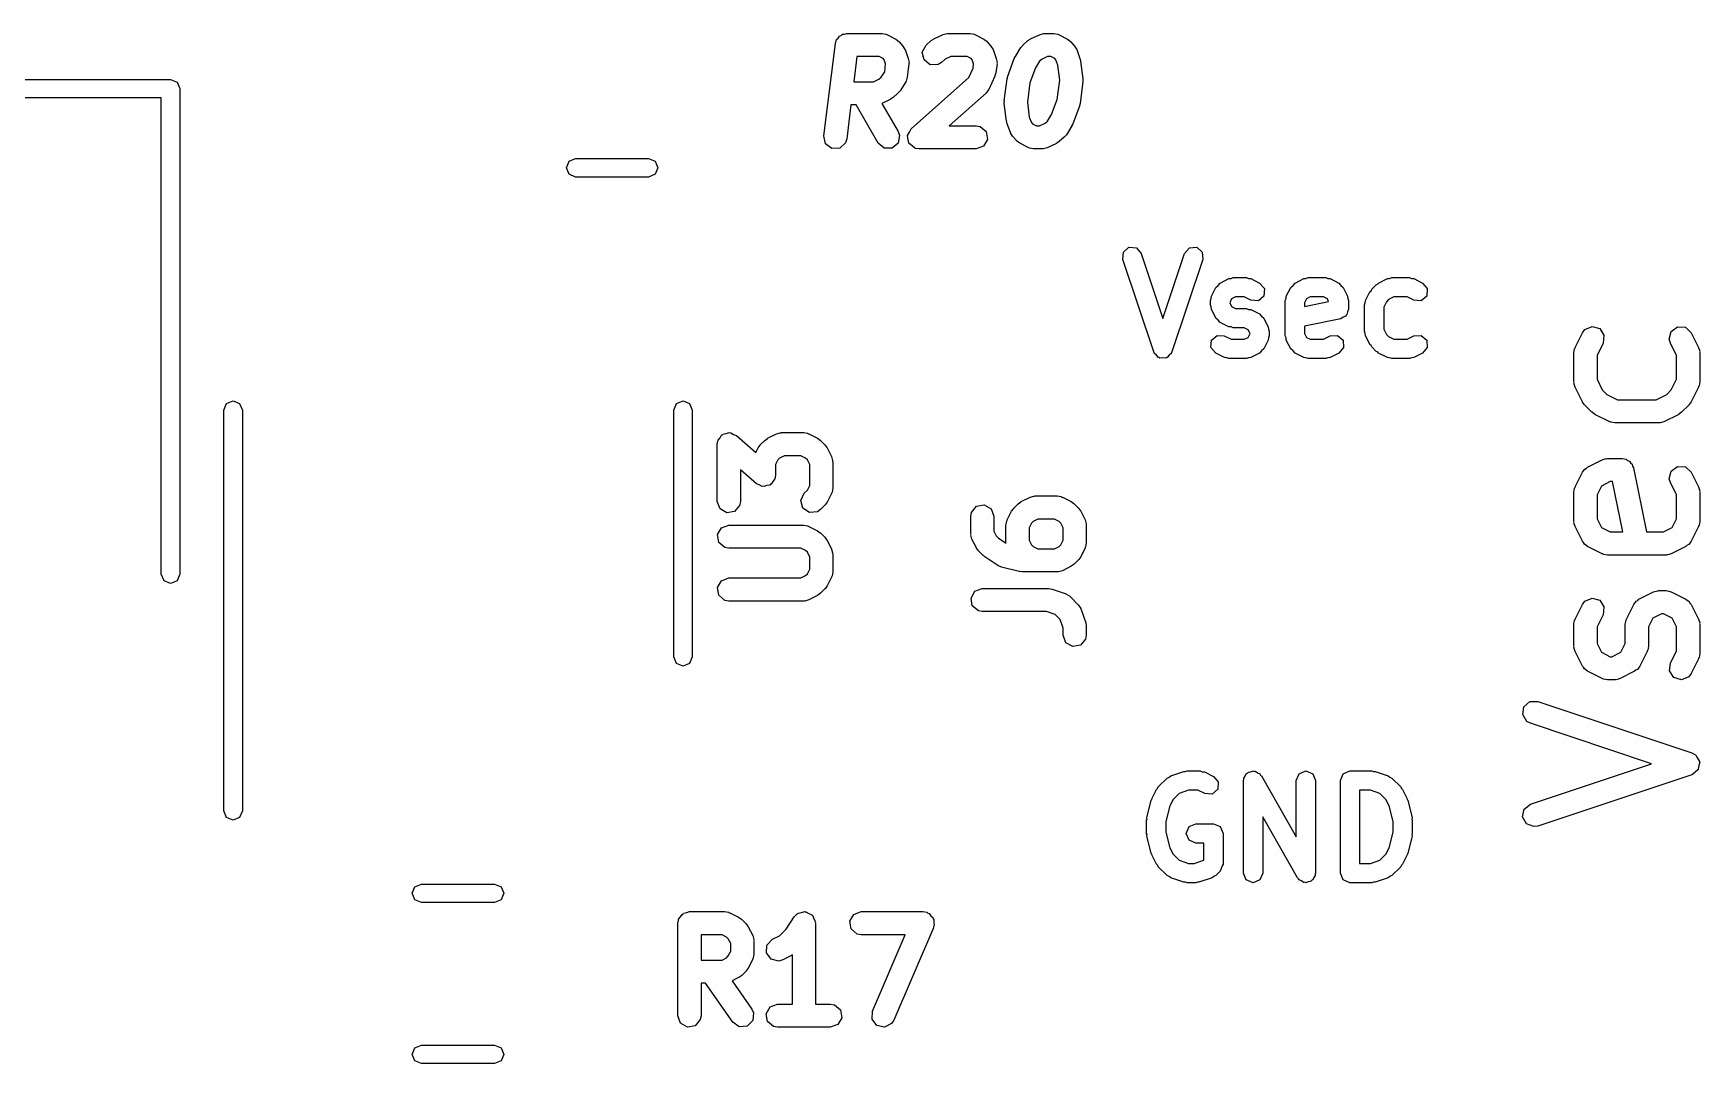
# Model space of a CAD drawing. Extents: x 83.3 to 116.7, y -117 to -83.4.
# Drawn here: x 105.91 to 116.73, y -96.21 to -89.52 of the extents above; entities that cross this region are included whole.
import ezdxf

# ---------------------------------------------------------------- set-up
doc = ezdxf.new("R2010")
doc.units = 0
doc.layers.add('BLACK', color=7, linetype='CONTINUOUS')

msp = doc.modelspace()

# ---------------------------------------------------------------- linework, layer by layer
at = {"layer": 'BLACK', "linetype": 'CONTINUOUS'}
for p, q in [((111.136, -89.5548), (111.144, -89.5417)), ((111.144, -89.5417), (111.155, -89.5379)), ((111.155, -89.5379), (111.163, -89.5301)), ((111.163, -89.5301), (111.178, -89.5293)), ((111.178, -89.5293), (111.192, -89.5242)), ((111.192, -89.5242), (111.421, -89.5242)), ((111.421, -89.5242), (111.446, -89.5287)), ((111.446, -89.5287), (111.451, -89.5323)), ((111.451, -89.5323), (111.456, -89.533)), ((111.456, -89.533), (111.51, -89.5616)), ((111.757, -89.5599), (111.817, -89.5313)), ((111.817, -89.5313), (111.843, -89.5245)), ((111.843, -89.5245), (111.846, -89.5254)), ((111.846, -89.5254), (111.849, -89.5242)), ((111.849, -89.5242), (111.992, -89.5242)), ((111.992, -89.5242), (112.018, -89.5287)), ((112.018, -89.5287), (112.022, -89.5323)), ((112.022, -89.5323), (112.028, -89.533)), ((112.028, -89.533), (112.081, -89.5616)), ((112.385, -89.5599), (112.446, -89.5313)), ((112.446, -89.5313), (112.471, -89.5245)), ((112.471, -89.5245), (112.475, -89.5254)), ((112.475, -89.5254), (112.478, -89.5242)), ((112.478, -89.5242), (112.535, -89.5242)), ((112.535, -89.5242), (112.561, -89.5287)), ((112.561, -89.5287), (112.565, -89.5323)), ((112.565, -89.5323), (112.57, -89.533)), ((112.57, -89.533), (112.624, -89.5616)), ((111.043, -90.1899), (111.118, -89.5899)), ((111.118, -89.5862), (111.12, -89.584)), ((111.119, -89.5874), (111.118, -89.5862)), ((111.118, -89.5899), (111.119, -89.5874)), ((111.12, -89.584), (111.125, -89.565)), ((111.125, -89.565), (111.136, -89.5548)), ((111.51, -89.5616), (111.53, -89.5777)), ((111.53, -89.5777), (111.53, -89.5781)), ((111.53, -89.5781), (111.531, -89.5784)), ((111.531, -89.5784), (111.556, -89.607)), ((111.556, -89.607), (111.569, -89.6292)), ((111.569, -89.6292), (111.569, -89.6297)), ((111.569, -89.6297), (111.57, -89.63)), ((111.57, -89.63), (111.591, -89.6872)), ((111.682, -89.6454), (111.707, -89.6003)), ((111.693, -89.6957), (111.682, -89.6454)), ((111.707, -89.6003), (111.739, -89.5717)), ((111.739, -89.5717), (111.755, -89.5619)), ((111.755, -89.5619), (111.757, -89.5599)), ((112.081, -89.5616), (112.102, -89.5777)), ((112.102, -89.5777), (112.102, -89.5781)), ((112.102, -89.5781), (112.102, -89.5784)), ((112.102, -89.5784), (112.127, -89.607)), ((112.127, -89.607), (112.141, -89.6292)), ((112.141, -89.6292), (112.141, -89.6297)), ((112.141, -89.6297), (112.141, -89.63)), ((112.141, -89.63), (112.162, -89.6872)), ((112.286, -89.6737), (112.321, -89.6166)), ((112.321, -89.6166), (112.334, -89.6028)), ((112.334, -89.6028), (112.335, -89.6003)), ((112.335, -89.6003), (112.367, -89.5717)), ((112.367, -89.5717), (112.383, -89.5619)), ((112.383, -89.5619), (112.385, -89.5599)), ((112.624, -89.5616), (112.644, -89.5777)), ((112.644, -89.5777), (112.645, -89.5781)), ((112.645, -89.5781), (112.645, -89.5784)), ((112.645, -89.5784), (112.67, -89.607)), ((112.67, -89.607), (112.684, -89.6292)), ((112.684, -89.6292), (112.684, -89.6297)), ((112.684, -89.6297), (112.684, -89.63)), ((112.684, -89.63), (112.705, -89.6872)), ((111.258, -89.6742), (111.238, -89.8385)), ((111.402, -89.6742), (111.258, -89.6742)), ((111.427, -89.6875), (111.402, -89.6742)), ((111.434, -89.6955), (111.427, -89.6875)), ((111.444, -89.7225), (111.434, -89.6955)), ((111.438, -89.7735), (111.444, -89.7225)), ((111.595, -89.7228), (111.584, -89.8085)), ((111.591, -89.6872), (111.596, -89.7128)), ((111.596, -89.7128), (111.594, -89.7177)), ((111.594, -89.7177), (111.595, -89.7228)), ((111.733, -89.7275), (111.693, -89.6957)), ((111.784, -89.7261), (111.733, -89.7275)), ((111.806, -89.7124), (111.784, -89.7261)), ((111.83, -89.691), (111.806, -89.7124)), ((111.866, -89.6742), (111.83, -89.691)), ((111.973, -89.6742), (111.866, -89.6742)), ((111.998, -89.6875), (111.973, -89.6742)), ((111.984, -89.8108), (112.012, -89.7499)), ((112.005, -89.6955), (111.998, -89.6875)), ((112.015, -89.7225), (112.005, -89.6955)), ((112.012, -89.7499), (112.015, -89.7225)), ((112.167, -89.7228), (112.159, -89.7799)), ((112.162, -89.6872), (112.167, -89.7128)), ((112.167, -89.7128), (112.165, -89.7177)), ((112.165, -89.7177), (112.167, -89.7228)), ((112.236, -89.8014), (112.279, -89.6872)), ((112.279, -89.6872), (112.285, -89.6772)), ((112.285, -89.6772), (112.286, -89.6737)), ((112.417, -89.7469), (112.38, -89.8458)), ((112.443, -89.7052), (112.417, -89.7469)), ((112.459, -89.691), (112.443, -89.7052)), ((112.495, -89.6742), (112.459, -89.691)), ((112.516, -89.6742), (112.495, -89.6742)), ((112.541, -89.6875), (112.516, -89.6742)), ((112.548, -89.6955), (112.541, -89.6875)), ((112.562, -89.7316), (112.548, -89.6955)), ((112.574, -89.8278), (112.562, -89.7316)), ((112.705, -89.6872), (112.708, -89.7011)), ((112.708, -89.7011), (112.709, -89.7042)), ((112.709, -89.7042), (112.724, -89.8185)), ((103.003, -89.823), (106.803, -89.823)), ((106.803, -89.823), (106.845, -89.8406)), ((106.845, -89.8406), (106.863, -89.883)), ((111.238, -89.8385), (111.365, -89.8385)), ((111.365, -89.8385), (111.4, -89.8217)), ((111.4, -89.8217), (111.416, -89.8075)), ((111.416, -89.8075), (111.438, -89.7735)), ((111.574, -89.839), (111.538, -89.8961)), ((111.577, -89.8334), (111.574, -89.8357)), ((111.574, -89.8357), (111.574, -89.839)), ((111.584, -89.8085), (111.577, -89.8334)), ((111.61, -90.1431), (111.984, -89.8108)), ((112.153, -89.8019), (112.114, -89.8876)), ((112.159, -89.7799), (112.153, -89.7996)), ((112.153, -89.7996), (112.153, -89.8019)), ((112.214, -89.9613), (112.232, -89.8185)), ((112.232, -89.8185), (112.236, -89.805)), ((112.236, -89.805), (112.236, -89.8014)), ((112.38, -89.8458), (112.364, -89.9706)), ((112.558, -89.9526), (112.574, -89.8278)), ((112.724, -89.8371), (112.706, -89.9799)), ((112.724, -89.8185), (112.723, -89.8337)), ((112.723, -89.8337), (112.724, -89.8371)), ((106.743, -89.943), (103.003, -89.943)), ((106.743, -93.033), (106.743, -89.943)), ((106.863, -89.883), (106.863, -93.033)), ((111.474, -89.9528), (111.42, -89.9784)), ((111.476, -89.9508), (111.474, -89.9528)), ((111.492, -89.941), (111.476, -89.9508)), ((111.524, -89.9124), (111.492, -89.941)), ((111.526, -89.9099), (111.524, -89.9124)), ((111.538, -89.8961), (111.526, -89.9099)), ((112.096, -89.9124), (111.857, -90.1242)), ((112.097, -89.9101), (112.096, -89.9124)), ((112.099, -89.909), (112.097, -89.9101)), ((112.114, -89.8876), (112.099, -89.909)), ((112.215, -89.9647), (112.214, -89.9613)), ((112.214, -89.9799), (112.215, -89.9647)), ((112.364, -89.9706), (112.376, -90.0669)), ((112.521, -90.0515), (112.558, -89.9526)), ((111.219, -89.9885), (111.192, -90.2085)), ((111.252, -89.9885), (111.219, -89.9885)), ((111.395, -90.2366), (111.252, -89.9885)), ((111.42, -89.9784), (111.525, -90.1618)), ((112.229, -90.0942), (112.214, -89.9799)), ((112.376, -90.0669), (112.39, -90.1029)), ((112.495, -90.0932), (112.521, -90.0515)), ((112.702, -89.997), (112.659, -90.1113)), ((112.706, -89.9799), (112.702, -89.9934)), ((112.702, -89.9934), (112.702, -89.997)), ((111.054, -90.2399), (111.043, -90.1899)), ((111.525, -90.1618), (111.534, -90.1863)), ((111.534, -90.1863), (111.525, -90.2368)), ((111.586, -90.1862), (111.599, -90.1648)), ((111.586, -90.1873), (111.586, -90.1862)), ((111.586, -90.1883), (111.586, -90.1873)), ((111.591, -90.2124), (111.586, -90.1883)), ((111.599, -90.1648), (111.61, -90.1431)), ((111.857, -90.1242), (112.031, -90.1242)), ((112.031, -90.1242), (112.057, -90.1287)), ((112.057, -90.1287), (112.096, -90.1617)), ((112.096, -90.1617), (112.105, -90.2122)), ((112.23, -90.0974), (112.229, -90.0942)), ((112.233, -90.1113), (112.23, -90.0974)), ((112.254, -90.1684), (112.233, -90.1113)), ((112.254, -90.1687), (112.254, -90.1684)), ((112.254, -90.1692), (112.254, -90.1687)), ((112.268, -90.1914), (112.254, -90.1692)), ((112.293, -90.22), (112.268, -90.1914)), ((112.39, -90.1029), (112.397, -90.1109)), ((112.397, -90.1109), (112.422, -90.1242)), ((112.422, -90.1242), (112.443, -90.1242)), ((112.443, -90.1242), (112.479, -90.1074)), ((112.479, -90.1074), (112.495, -90.0932)), ((112.617, -90.1818), (112.604, -90.1956)), ((112.652, -90.1247), (112.617, -90.1818)), ((112.653, -90.1212), (112.652, -90.1247)), ((112.659, -90.1113), (112.653, -90.1212)), ((111.095, -90.2709), (111.054, -90.2399)), ((111.146, -90.2683), (111.095, -90.2709)), ((111.184, -90.2334), (111.146, -90.2683)), ((111.192, -90.2085), (111.184, -90.2334)), ((111.434, -90.2696), (111.395, -90.2366)), ((111.486, -90.2697), (111.434, -90.2696)), ((111.525, -90.2368), (111.486, -90.2697)), ((111.595, -90.2367), (111.591, -90.2124)), ((111.596, -90.2374), (111.595, -90.2367)), ((111.596, -90.2385), (111.596, -90.2374)), ((111.616, -90.2538), (111.596, -90.2385)), ((111.634, -90.2697), (111.616, -90.2538)), ((111.636, -90.2699), (111.634, -90.2697)), ((111.636, -90.2704), (111.636, -90.2699)), ((111.638, -90.2703), (111.636, -90.2704)), ((111.66, -90.2742), (111.638, -90.2703)), ((112.031, -90.2742), (111.66, -90.2742)), ((112.08, -90.2567), (112.031, -90.2742)), ((112.105, -90.2122), (112.08, -90.2567)), ((112.293, -90.2203), (112.293, -90.22)), ((112.294, -90.2207), (112.293, -90.2203)), ((112.314, -90.2368), (112.294, -90.2207)), ((112.368, -90.2654), (112.314, -90.2368)), ((112.373, -90.2662), (112.368, -90.2654)), ((112.377, -90.2697), (112.373, -90.2662)), ((112.403, -90.2742), (112.377, -90.2697)), ((112.46, -90.2742), (112.403, -90.2742)), ((112.463, -90.273), (112.46, -90.2742)), ((112.467, -90.2739), (112.463, -90.273)), ((112.492, -90.2671), (112.467, -90.2739)), ((112.553, -90.2385), (112.492, -90.2671)), ((112.555, -90.2365), (112.553, -90.2385)), ((112.571, -90.2267), (112.555, -90.2365)), ((112.603, -90.1981), (112.571, -90.2267)), ((112.604, -90.1956), (112.603, -90.1981)), ((109.372, -90.3963), (109.389, -90.3539)), ((109.389, -90.4387), (109.372, -90.3963)), ((109.389, -90.3539), (109.432, -90.3363)), ((109.432, -90.3363), (109.906, -90.3363)), ((109.906, -90.3363), (109.949, -90.3539)), ((109.949, -90.3539), (109.966, -90.3963)), ((109.966, -90.3963), (109.949, -90.4387)), ((109.432, -90.4563), (109.389, -90.4387)), ((109.906, -90.4563), (109.432, -90.4563)), ((109.949, -90.4387), (109.906, -90.4563)), ((112.984, -90.9912), (112.987, -90.9435)), ((112.987, -90.9435), (113.023, -90.9121)), ((113.023, -90.9121), (113.071, -90.9155)), ((113.071, -90.9155), (113.102, -90.9517)), ((113.384, -90.9517), (113.415, -90.9155)), ((113.415, -90.9155), (113.463, -90.9121)), ((113.463, -90.9121), (113.499, -90.9435)), ((113.499, -90.9435), (113.502, -90.9912)), ((113.184, -91.5912), (112.984, -90.9912)), ((113.102, -90.9517), (113.243, -91.3738)), ((113.243, -91.3738), (113.384, -90.9517)), ((113.502, -90.9912), (113.302, -91.5912)), ((113.587, -91.172), (113.602, -91.1591)), ((113.602, -91.1591), (113.615, -91.1441)), ((113.615, -91.1441), (113.672, -91.1155)), ((113.672, -91.1155), (113.687, -91.1145)), ((113.687, -91.1145), (113.7, -91.1089)), ((113.7, -91.1089), (113.786, -91.1089)), ((113.786, -91.1089), (113.799, -91.1145)), ((113.799, -91.1145), (113.814, -91.1155)), ((113.814, -91.1155), (113.871, -91.1441)), ((113.871, -91.1441), (113.902, -91.1802)), ((114.073, -91.172), (114.088, -91.1591)), ((114.088, -91.1591), (114.101, -91.1441)), ((114.101, -91.1441), (114.158, -91.1155)), ((114.158, -91.1155), (114.172, -91.1145)), ((114.172, -91.1145), (114.186, -91.1089)), ((114.186, -91.1089), (114.3, -91.1089)), ((114.3, -91.1089), (114.313, -91.1145)), ((114.313, -91.1145), (114.328, -91.1155)), ((114.328, -91.1155), (114.385, -91.1441)), ((114.385, -91.1441), (114.398, -91.1591)), ((114.398, -91.1591), (114.413, -91.172)), ((114.599, -91.1844), (114.627, -91.1558)), ((114.627, -91.1558), (114.637, -91.1519)), ((114.637, -91.1519), (114.643, -91.1441)), ((114.643, -91.1441), (114.701, -91.1155)), ((114.701, -91.1155), (114.715, -91.1145)), ((114.715, -91.1145), (114.729, -91.1089)), ((114.729, -91.1089), (114.843, -91.1089)), ((114.843, -91.1089), (114.856, -91.1145)), ((114.856, -91.1145), (114.871, -91.1155)), ((114.871, -91.1155), (114.928, -91.1441)), ((114.928, -91.1441), (114.959, -91.1802)), ((113.552, -91.2571), (113.557, -91.2437)), ((113.552, -91.2857), (113.552, -91.2571)), ((113.557, -91.2437), (113.558, -91.2292)), ((113.558, -91.2292), (113.587, -91.172)), ((113.689, -91.2466), (113.677, -91.2714)), ((113.677, -91.2714), (113.689, -91.2963)), ((113.715, -91.2339), (113.689, -91.2466)), ((113.771, -91.2339), (113.715, -91.2339)), ((113.815, -91.2559), (113.771, -91.2339)), ((113.863, -91.2593), (113.815, -91.2559)), ((113.899, -91.228), (113.863, -91.2593)), ((113.902, -91.1802), (113.899, -91.228)), ((114.037, -91.2571), (114.043, -91.2437)), ((114.037, -91.4857), (114.037, -91.2571)), ((114.043, -91.2437), (114.044, -91.2292)), ((114.044, -91.2292), (114.073, -91.172)), ((114.175, -91.2466), (114.162, -91.2719)), ((114.162, -91.2952), (114.319, -91.2639)), ((114.162, -91.2719), (114.162, -91.2952)), ((114.2, -91.2339), (114.175, -91.2466)), ((114.285, -91.2339), (114.2, -91.2339)), ((114.311, -91.2466), (114.285, -91.2339)), ((114.319, -91.2639), (114.311, -91.2466)), ((114.413, -91.172), (114.442, -91.2292)), ((114.442, -91.2292), (114.443, -91.2437)), ((114.443, -91.2437), (114.448, -91.2571)), ((114.448, -91.2571), (114.448, -91.3143)), ((114.552, -91.2857), (114.557, -91.2723)), ((114.557, -91.2723), (114.558, -91.2578)), ((114.558, -91.2578), (114.587, -91.2006)), ((114.587, -91.2006), (114.595, -91.1939)), ((114.595, -91.1939), (114.599, -91.1844)), ((114.694, -91.2656), (114.677, -91.3005)), ((114.708, -91.2514), (114.694, -91.2656)), ((114.743, -91.2339), (114.708, -91.2514)), ((114.828, -91.2339), (114.743, -91.2339)), ((114.872, -91.2559), (114.828, -91.2339)), ((114.92, -91.2593), (114.872, -91.2559)), ((114.956, -91.228), (114.92, -91.2593)), ((114.959, -91.1802), (114.956, -91.228)), ((113.557, -91.2992), (113.552, -91.2857)), ((113.558, -91.3137), (113.557, -91.2992)), ((113.587, -91.3708), (113.558, -91.3137)), ((113.602, -91.3838), (113.587, -91.3708)), ((113.689, -91.2963), (113.715, -91.3089)), ((113.715, -91.3089), (113.786, -91.3089)), ((113.786, -91.3089), (113.799, -91.3145)), ((113.799, -91.3145), (113.814, -91.3155)), ((113.814, -91.3155), (113.871, -91.3441)), ((113.871, -91.3441), (113.884, -91.3591)), ((113.884, -91.3591), (113.899, -91.372)), ((113.899, -91.372), (113.927, -91.4292)), ((114.398, -91.3756), (114.162, -91.4227)), ((114.413, -91.3654), (114.398, -91.3756)), ((114.43, -91.3585), (114.413, -91.3654)), ((114.432, -91.3525), (114.43, -91.3585)), ((114.438, -91.349), (114.432, -91.3525)), ((114.441, -91.3311), (114.438, -91.349)), ((114.448, -91.3143), (114.441, -91.3311)), ((114.552, -91.4571), (114.552, -91.2857)), ((114.677, -91.3005), (114.677, -91.4424)), ((113.558, -91.5149), (113.595, -91.4836)), ((113.595, -91.4836), (113.642, -91.487)), ((113.615, -91.3988), (113.602, -91.3838)), ((113.672, -91.4273), (113.615, -91.3988)), ((113.642, -91.487), (113.686, -91.5089)), ((113.687, -91.4284), (113.672, -91.4273)), ((113.7, -91.4339), (113.687, -91.4284)), ((113.771, -91.4339), (113.7, -91.4339)), ((113.796, -91.4466), (113.771, -91.4339)), ((113.809, -91.4714), (113.796, -91.4466)), ((113.796, -91.4963), (113.809, -91.4714)), ((113.927, -91.4292), (113.928, -91.4437)), ((113.928, -91.4437), (113.934, -91.4571)), ((113.934, -91.4857), (113.928, -91.4992)), ((113.934, -91.4571), (113.934, -91.4857)), ((114.043, -91.4992), (114.037, -91.4857)), ((114.162, -91.4227), (114.162, -91.471)), ((114.162, -91.471), (114.175, -91.4963)), ((114.285, -91.5089), (114.329, -91.487)), ((114.329, -91.487), (114.377, -91.4836)), ((114.377, -91.4836), (114.413, -91.5149)), ((114.557, -91.4706), (114.552, -91.4571)), ((114.558, -91.4851), (114.557, -91.4706)), ((114.587, -91.5422), (114.558, -91.4851)), ((114.677, -91.4424), (114.694, -91.4773)), ((114.694, -91.4773), (114.708, -91.4915)), ((114.828, -91.5089), (114.872, -91.487)), ((114.872, -91.487), (114.92, -91.4836)), ((114.92, -91.4836), (114.956, -91.5149)), ((115.919, -91.5617), (115.966, -91.4665)), ((115.966, -91.4665), (115.982, -91.4455)), ((115.982, -91.4455), (116.029, -91.4251)), ((116.029, -91.4251), (116.078, -91.4398)), ((116.078, -91.4398), (116.106, -91.4826)), ((116.106, -91.4826), (116.1, -91.5335)), ((116.53, -91.5086), (116.542, -91.4587)), ((116.542, -91.4587), (116.583, -91.4281)), ((116.583, -91.4281), (116.635, -91.4312)), ((116.635, -91.4312), (116.672, -91.4665)), ((116.672, -91.4665), (116.719, -91.5617)), ((113.187, -91.5947), (113.184, -91.5912)), ((113.187, -91.5994), (113.187, -91.5947)), ((113.302, -91.5912), (113.299, -91.5947)), ((113.299, -91.5947), (113.299, -91.5994)), ((113.555, -91.5626), (113.558, -91.5149)), ((113.586, -91.5988), (113.555, -91.5626)), ((113.643, -91.6273), (113.586, -91.5988)), ((113.686, -91.5089), (113.771, -91.5089)), ((113.771, -91.5089), (113.796, -91.4963)), ((113.871, -91.5988), (113.814, -91.6273)), ((113.884, -91.5838), (113.871, -91.5988)), ((113.899, -91.5708), (113.884, -91.5838)), ((113.927, -91.5137), (113.899, -91.5708)), ((113.928, -91.4992), (113.927, -91.5137)), ((114.044, -91.5137), (114.043, -91.4992)), ((114.073, -91.5708), (114.044, -91.5137)), ((114.088, -91.5838), (114.073, -91.5708)), ((114.101, -91.5988), (114.088, -91.5838)), ((114.158, -91.6273), (114.101, -91.5988)), ((114.175, -91.4963), (114.2, -91.5089)), ((114.2, -91.5089), (114.285, -91.5089)), ((114.385, -91.5988), (114.328, -91.6273)), ((114.416, -91.5626), (114.385, -91.5988)), ((114.413, -91.5149), (114.416, -91.5626)), ((114.595, -91.549), (114.587, -91.5422)), ((114.599, -91.5585), (114.595, -91.549)), ((114.627, -91.587), (114.599, -91.5585)), ((114.637, -91.591), (114.627, -91.587)), ((114.643, -91.5988), (114.637, -91.591)), ((114.701, -91.6273), (114.643, -91.5988)), ((114.708, -91.4915), (114.743, -91.5089)), ((114.743, -91.5089), (114.828, -91.5089)), ((114.928, -91.5988), (114.871, -91.6273)), ((114.959, -91.5626), (114.928, -91.5988)), ((114.956, -91.5149), (114.959, -91.5626)), ((115.911, -91.5952), (115.915, -91.5696)), ((115.911, -91.7857), (115.911, -91.5952)), ((115.915, -91.5696), (115.918, -91.5662)), ((115.918, -91.5662), (115.919, -91.5617)), ((116.1, -91.5335), (116.061, -91.6129)), ((116.538, -91.5335), (116.53, -91.5086)), ((116.577, -91.6129), (116.538, -91.5335)), ((116.719, -91.5617), (116.727, -91.5867)), ((116.727, -91.5867), (116.726, -91.591)), ((116.726, -91.591), (116.727, -91.5952)), ((116.727, -91.5952), (116.727, -91.7857)), ((113.202, -91.6124), (113.187, -91.5994)), ((113.215, -91.6273), (113.202, -91.6124)), ((113.22, -91.6277), (113.215, -91.6273)), ((113.223, -91.6307), (113.22, -91.6277)), ((113.243, -91.6293), (113.223, -91.6307)), ((113.263, -91.6307), (113.243, -91.6293)), ((113.266, -91.6277), (113.263, -91.6307)), ((113.271, -91.6273), (113.266, -91.6277)), ((113.284, -91.6124), (113.271, -91.6273)), ((113.299, -91.5994), (113.284, -91.6124)), ((113.658, -91.6284), (113.643, -91.6273)), ((113.671, -91.6339), (113.658, -91.6284)), ((113.786, -91.6339), (113.671, -91.6339)), ((113.799, -91.6284), (113.786, -91.6339)), ((113.814, -91.6273), (113.799, -91.6284)), ((114.172, -91.6284), (114.158, -91.6273)), ((114.186, -91.6339), (114.172, -91.6284)), ((114.3, -91.6339), (114.186, -91.6339)), ((114.313, -91.6284), (114.3, -91.6339)), ((114.328, -91.6273), (114.313, -91.6284)), ((114.715, -91.6284), (114.701, -91.6273)), ((114.729, -91.6339), (114.715, -91.6284)), ((114.843, -91.6339), (114.729, -91.6339)), ((114.856, -91.6284), (114.843, -91.6339)), ((114.871, -91.6273), (114.856, -91.6284)), ((116.061, -91.6129), (116.061, -91.768)), ((116.577, -91.768), (116.577, -91.6129)), ((115.912, -91.7899), (115.911, -91.7857)), ((115.911, -91.7943), (115.912, -91.7899)), ((115.919, -91.8193), (115.911, -91.7943)), ((116.061, -91.768), (116.095, -91.8365)), ((116.543, -91.8365), (116.577, -91.768)), ((116.72, -91.8148), (116.719, -91.8193)), ((116.723, -91.8114), (116.72, -91.8148)), ((116.727, -91.7857), (116.723, -91.8114)), ((107.166, -91.9261), (107.209, -91.9086)), ((107.209, -91.9086), (107.251, -91.9261)), ((110.086, -91.9261), (110.129, -91.9086)), ((110.129, -91.9086), (110.171, -91.9261)), ((115.966, -91.9145), (115.919, -91.8193)), ((115.967, -91.9156), (115.966, -91.9145)), ((115.98, -91.934), (115.967, -91.9156)), ((116.095, -91.8365), (116.125, -91.8669)), ((116.125, -91.8669), (116.194, -91.9012)), ((116.194, -91.9012), (116.444, -91.9012)), ((116.444, -91.9012), (116.513, -91.8669)), ((116.513, -91.8669), (116.543, -91.8365)), ((116.672, -91.9145), (116.658, -91.9325)), ((116.719, -91.8193), (116.672, -91.9145)), ((107.149, -91.9686), (107.166, -91.9261)), ((107.149, -94.5686), (107.149, -91.9686)), ((107.251, -91.9261), (107.269, -91.9686)), ((107.269, -91.9686), (107.269, -94.5686)), ((110.069, -91.9686), (110.086, -91.9261)), ((110.069, -93.5686), (110.069, -91.9686)), ((110.171, -91.9261), (110.189, -91.9686)), ((110.189, -91.9686), (110.189, -93.5686)), ((116.028, -91.9816), (115.98, -91.934)), ((116.029, -91.9823), (116.028, -91.9816)), ((116.047, -91.9957), (116.029, -91.9823)), ((116.143, -92.0433), (116.047, -91.9957)), ((116.591, -91.9957), (116.495, -92.0433)), ((116.592, -91.9945), (116.591, -91.9957)), ((116.61, -91.9816), (116.592, -91.9945)), ((116.658, -91.934), (116.61, -91.9816)), ((116.658, -91.9325), (116.658, -91.934)), ((110.369, -92.148), (110.379, -92.1307)), ((110.379, -92.1307), (110.385, -92.1288)), ((110.385, -92.1288), (110.388, -92.1242)), ((110.388, -92.1242), (110.408, -92.1207)), ((110.408, -92.1207), (110.428, -92.1142)), ((110.428, -92.1142), (110.433, -92.1164)), ((110.433, -92.1164), (110.439, -92.1153)), ((110.439, -92.1153), (110.457, -92.1254)), ((110.457, -92.1254), (110.475, -92.1327)), ((110.475, -92.1327), (110.601, -92.2427)), ((110.678, -92.1507), (110.735, -92.1221)), ((110.735, -92.1221), (110.76, -92.1147)), ((110.76, -92.1147), (110.765, -92.1157)), ((110.765, -92.1157), (110.769, -92.1142)), ((110.769, -92.1142), (110.912, -92.1142)), ((110.912, -92.1142), (110.937, -92.1187)), ((110.937, -92.1187), (110.941, -92.1216)), ((110.941, -92.1216), (110.945, -92.1221)), ((110.945, -92.1221), (111.002, -92.1507)), ((116.147, -92.0438), (116.143, -92.0433)), ((116.151, -92.0467), (116.147, -92.0438)), ((116.176, -92.0512), (116.151, -92.0467)), ((116.462, -92.0512), (116.176, -92.0512)), ((116.466, -92.0497), (116.462, -92.0512)), ((116.47, -92.0507), (116.466, -92.0497)), ((116.495, -92.0433), (116.47, -92.0507)), ((110.351, -92.1892), (110.353, -92.1781)), ((110.351, -92.5606), (110.351, -92.1892)), ((110.352, -92.1746), (110.354, -92.172)), ((110.353, -92.1781), (110.352, -92.1746)), ((110.354, -92.172), (110.356, -92.1635)), ((110.356, -92.1635), (110.369, -92.148)), ((110.601, -92.2427), (110.616, -92.2128)), ((110.616, -92.2128), (110.629, -92.1948)), ((110.629, -92.1948), (110.63, -92.1933)), ((110.63, -92.1933), (110.659, -92.1647)), ((110.659, -92.1647), (110.677, -92.1519)), ((110.677, -92.1519), (110.678, -92.1507)), ((111.002, -92.1507), (111.02, -92.164)), ((111.02, -92.164), (111.022, -92.1647)), ((111.022, -92.1647), (111.05, -92.1933)), ((111.05, -92.1933), (111.063, -92.2117)), ((111.063, -92.2117), (111.064, -92.2128)), ((111.064, -92.2128), (111.093, -92.2699)), ((110.605, -92.4456), (110.501, -92.3545)), ((110.501, -92.3545), (110.501, -92.5606)), ((110.745, -92.2907), (110.73, -92.3212)), ((110.73, -92.3212), (110.73, -92.3892)), ((110.756, -92.2794), (110.745, -92.2907)), ((110.787, -92.2642), (110.756, -92.2794)), ((110.894, -92.2642), (110.787, -92.2642)), ((110.924, -92.2794), (110.894, -92.2642)), ((110.936, -92.2907), (110.924, -92.2794)), ((110.951, -92.3212), (110.936, -92.2907)), ((110.951, -92.4572), (110.951, -92.3212)), ((111.093, -92.2699), (111.1, -92.2949)), ((111.1, -92.2949), (111.099, -92.2992)), ((111.099, -92.2992), (111.101, -92.3035)), ((111.101, -92.3035), (111.101, -92.4749)), ((115.966, -92.3712), (115.982, -92.3503)), ((115.982, -92.3503), (115.992, -92.3458)), ((115.992, -92.3458), (116, -92.3377)), ((116, -92.3377), (116.095, -92.2901)), ((116.095, -92.2901), (116.12, -92.2826)), ((116.12, -92.2826), (116.124, -92.2837)), ((116.124, -92.2837), (116.129, -92.2821)), ((116.129, -92.2821), (116.224, -92.2821)), ((116.224, -92.2821), (116.249, -92.2867)), ((116.249, -92.2867), (116.259, -92.2946)), ((116.259, -92.2946), (116.271, -92.2986)), ((116.271, -92.2986), (116.278, -92.3106)), ((116.278, -92.3106), (116.289, -92.3196)), ((116.289, -92.3196), (116.291, -92.3318)), ((116.291, -92.3318), (116.297, -92.3424)), ((116.297, -92.3424), (116.381, -92.7583)), ((116.542, -92.3634), (116.583, -92.3329)), ((116.583, -92.3329), (116.635, -92.3359)), ((116.635, -92.3359), (116.672, -92.3712)), ((110.624, -92.4529), (110.605, -92.4456)), ((110.642, -92.463), (110.624, -92.4529)), ((110.647, -92.462), (110.642, -92.463)), ((110.653, -92.4642), (110.647, -92.462)), ((110.672, -92.4576), (110.653, -92.4642)), ((110.692, -92.4541), (110.672, -92.4576)), ((110.696, -92.4495), (110.692, -92.4541)), ((110.702, -92.4476), (110.696, -92.4495)), ((110.712, -92.4303), (110.702, -92.4476)), ((110.725, -92.4148), (110.712, -92.4303)), ((110.727, -92.4064), (110.725, -92.4148)), ((110.728, -92.4037), (110.727, -92.4064)), ((110.73, -92.3892), (110.728, -92.4003)), ((110.728, -92.4003), (110.728, -92.4037)), ((110.936, -92.4876), (110.951, -92.4572)), ((115.919, -92.4665), (115.966, -92.3712)), ((116.089, -92.4607), (116.061, -92.5177)), ((116.146, -92.4321), (116.089, -92.4607)), ((116.162, -92.4321), (116.146, -92.4321)), ((116.228, -92.7583), (116.162, -92.4321)), ((116.53, -92.4133), (116.542, -92.3634)), ((116.538, -92.4383), (116.53, -92.4133)), ((116.577, -92.5177), (116.538, -92.4383)), ((116.672, -92.3712), (116.719, -92.4665)), ((110.369, -92.6088), (110.351, -92.5606)), ((110.501, -92.5606), (110.496, -92.5863)), ((110.894, -92.5541), (110.916, -92.5076)), ((110.907, -92.6036), (110.894, -92.5541)), ((110.916, -92.5076), (110.936, -92.4876)), ((111.064, -92.5656), (111.051, -92.5836)), ((111.093, -92.5084), (111.064, -92.5656)), ((111.094, -92.504), (111.093, -92.5084)), ((111.096, -92.5005), (111.094, -92.504)), ((111.101, -92.4749), (111.096, -92.5005)), ((112.304, -92.5755), (112.322, -92.5627)), ((112.322, -92.5627), (112.324, -92.5615)), ((112.324, -92.5615), (112.381, -92.5329)), ((112.381, -92.5329), (112.406, -92.5255)), ((112.406, -92.5255), (112.41, -92.5265)), ((112.41, -92.5265), (112.414, -92.525)), ((112.414, -92.525), (112.557, -92.525)), ((112.557, -92.525), (112.583, -92.5295)), ((112.583, -92.5295), (112.586, -92.5324)), ((112.586, -92.5324), (112.591, -92.5329)), ((112.591, -92.5329), (112.648, -92.5615)), ((112.648, -92.5615), (112.666, -92.5748)), ((115.911, -92.5), (115.915, -92.4743)), ((115.911, -92.6905), (115.911, -92.5)), ((115.915, -92.4743), (115.918, -92.4709)), ((115.918, -92.4709), (115.919, -92.4665)), ((116.061, -92.5177), (116.061, -92.6728)), ((116.577, -92.6728), (116.577, -92.5177)), ((116.719, -92.4665), (116.727, -92.4914)), ((116.727, -92.4914), (116.726, -92.4958)), ((116.726, -92.4958), (116.727, -92.5)), ((116.727, -92.5), (116.727, -92.6905)), ((110.413, -92.6345), (110.369, -92.6088)), ((110.463, -92.6256), (110.413, -92.6345)), ((110.496, -92.5863), (110.463, -92.6256)), ((110.949, -92.633), (110.907, -92.6036)), ((111.001, -92.6286), (110.949, -92.633)), ((111.022, -92.6136), (111.001, -92.6286)), ((111.05, -92.5851), (111.022, -92.6136)), ((111.051, -92.5836), (111.05, -92.5851)), ((111.996, -92.6571), (112.001, -92.6315)), ((111.996, -92.7714), (111.996, -92.6571)), ((112.001, -92.6315), (112.034, -92.5922)), ((112.034, -92.5922), (112.084, -92.5833)), ((112.084, -92.5833), (112.129, -92.6089)), ((112.129, -92.6089), (112.146, -92.6571)), ((112.146, -92.6571), (112.146, -92.7537)), ((112.233, -92.6807), (112.261, -92.6236)), ((112.261, -92.6236), (112.275, -92.6056)), ((112.275, -92.6056), (112.276, -92.6041)), ((112.276, -92.6041), (112.304, -92.5755)), ((112.432, -92.675), (112.402, -92.6902)), ((112.539, -92.675), (112.432, -92.675)), ((112.57, -92.6902), (112.539, -92.675)), ((112.666, -92.5748), (112.667, -92.5755)), ((112.667, -92.5755), (112.696, -92.6041)), ((112.696, -92.6041), (112.709, -92.6225)), ((112.709, -92.6225), (112.71, -92.6236)), ((112.71, -92.6236), (112.739, -92.6807)), ((116.061, -92.6728), (116.089, -92.7298)), ((116.549, -92.7298), (116.577, -92.6728)), ((110.352, -92.7761), (110.378, -92.7317)), ((110.361, -92.8267), (110.352, -92.7761)), ((110.378, -92.7317), (110.426, -92.7142)), ((110.426, -92.7142), (110.912, -92.7142)), ((110.912, -92.7142), (110.937, -92.7187)), ((110.937, -92.7187), (110.941, -92.7216)), ((110.941, -92.7216), (110.945, -92.7221)), ((110.945, -92.7221), (111.002, -92.7507)), ((111.002, -92.7507), (111.02, -92.764)), ((111.02, -92.764), (111.022, -92.7647)), ((111.022, -92.7647), (111.05, -92.7933)), ((111.998, -92.7756), (111.996, -92.7714)), ((111.997, -92.78), (111.998, -92.7756)), ((112.004, -92.805), (111.997, -92.78)), ((112.146, -92.7537), (112.162, -92.7841)), ((112.162, -92.7841), (112.176, -92.7989)), ((112.225, -92.7143), (112.23, -92.6886)), ((112.225, -92.8286), (112.225, -92.7143)), ((112.23, -92.6886), (112.232, -92.6852)), ((112.232, -92.6852), (112.233, -92.6807)), ((112.39, -92.7016), (112.375, -92.732)), ((112.375, -92.732), (112.375, -92.8109)), ((112.402, -92.6902), (112.39, -92.7016)), ((112.581, -92.7016), (112.57, -92.6902)), ((112.596, -92.732), (112.581, -92.7016)), ((112.596, -92.8109), (112.596, -92.732)), ((112.739, -92.6807), (112.746, -92.7057)), ((112.746, -92.7057), (112.745, -92.7101)), ((112.745, -92.7101), (112.746, -92.7143)), ((112.746, -92.7143), (112.746, -92.8286)), ((115.912, -92.6947), (115.911, -92.6905)), ((115.911, -92.699), (115.912, -92.6947)), ((115.919, -92.724), (115.911, -92.699)), ((115.966, -92.8193), (115.919, -92.724)), ((116.089, -92.7298), (116.146, -92.7583)), ((116.146, -92.7583), (116.228, -92.7583)), ((116.381, -92.7583), (116.492, -92.7583)), ((116.492, -92.7583), (116.549, -92.7298)), ((116.719, -92.724), (116.672, -92.8193)), ((116.72, -92.7196), (116.719, -92.724)), ((116.723, -92.7161), (116.72, -92.7196)), ((116.727, -92.6905), (116.723, -92.7161)), ((110.4, -92.8597), (110.361, -92.8267)), ((110.426, -92.8642), (110.4, -92.8597)), ((110.894, -92.8642), (110.426, -92.8642)), ((110.924, -92.8794), (110.894, -92.8642)), ((110.936, -92.8907), (110.924, -92.8794)), ((110.951, -92.9212), (110.936, -92.8907)), ((111.05, -92.7933), (111.063, -92.8117)), ((111.063, -92.8117), (111.064, -92.8128)), ((111.064, -92.8128), (111.093, -92.8699)), ((111.093, -92.8699), (111.1, -92.8949)), ((111.1, -92.8949), (111.099, -92.8992)), ((112.033, -92.8621), (112.004, -92.805)), ((112.034, -92.8632), (112.033, -92.8621)), ((112.047, -92.8816), (112.034, -92.8632)), ((112.076, -92.9102), (112.047, -92.8816)), ((112.176, -92.7989), (112.226, -92.8322)), ((112.226, -92.8322), (112.225, -92.8286)), ((112.375, -92.8109), (112.39, -92.8413)), ((112.39, -92.8413), (112.402, -92.8526)), ((112.402, -92.8526), (112.432, -92.8679)), ((112.432, -92.8679), (112.539, -92.8679)), ((112.539, -92.8679), (112.57, -92.8526)), ((112.57, -92.8526), (112.581, -92.8413)), ((112.581, -92.8413), (112.596, -92.8109)), ((112.739, -92.8621), (112.71, -92.9193)), ((112.742, -92.8542), (112.739, -92.8577)), ((112.739, -92.8577), (112.739, -92.8621)), ((112.746, -92.8286), (112.742, -92.8542)), ((115.974, -92.827), (115.966, -92.8193)), ((115.979, -92.8373), (115.974, -92.827)), ((116, -92.8528), (115.979, -92.8373)), ((116.095, -92.9004), (116, -92.8528)), ((116.638, -92.8528), (116.543, -92.9004)), ((116.646, -92.8446), (116.638, -92.8528)), ((116.656, -92.8402), (116.646, -92.8446)), ((116.672, -92.8193), (116.656, -92.8402)), ((110.936, -93.0305), (110.951, -93)), ((110.951, -93), (110.951, -92.9212)), ((111.099, -92.8992), (111.101, -92.9035)), ((111.101, -92.9035), (111.101, -93.0177)), ((112.079, -92.9117), (112.076, -92.9102)), ((112.087, -92.9195), (112.079, -92.9117)), ((112.173, -92.9767), (112.087, -92.9195)), ((112.173, -92.9768), (112.173, -92.9767)), ((112.196, -92.987), (112.173, -92.9768)), ((112.31, -93.0156), (112.196, -92.987)), ((112.648, -92.9814), (112.591, -93.0099)), ((112.649, -92.9802), (112.648, -92.9814)), ((112.667, -92.9673), (112.649, -92.9802)), ((112.696, -92.9387), (112.667, -92.9673)), ((112.697, -92.9373), (112.696, -92.9387)), ((112.71, -92.9193), (112.697, -92.9373)), ((116.099, -92.9009), (116.095, -92.9004)), ((116.103, -92.9038), (116.099, -92.9009)), ((116.129, -92.9083), (116.103, -92.9038)), ((116.51, -92.9083), (116.129, -92.9083)), ((116.514, -92.9068), (116.51, -92.9083)), ((116.518, -92.9078), (116.514, -92.9068)), ((116.543, -92.9004), (116.518, -92.9078)), ((106.761, -93.0754), (106.743, -93.033)), ((106.803, -93.093), (106.761, -93.0754)), ((106.845, -93.0754), (106.803, -93.093)), ((106.863, -93.033), (106.845, -93.0754)), ((110.352, -93.119), (110.378, -93.0746)), ((110.378, -93.0746), (110.426, -93.057)), ((110.426, -93.057), (110.894, -93.057)), ((110.894, -93.057), (110.924, -93.0418)), ((110.924, -93.0418), (110.936, -93.0305)), ((111.064, -93.1084), (111.051, -93.1264)), ((111.093, -93.0513), (111.064, -93.1084)), ((111.094, -93.0468), (111.093, -93.0513)), ((111.096, -93.0434), (111.094, -93.0468)), ((111.101, -93.0177), (111.096, -93.0434)), ((112.314, -93.0153), (112.31, -93.0156)), ((112.329, -93.0179), (112.314, -93.0153)), ((112.557, -93.0179), (112.329, -93.0179)), ((112.561, -93.0163), (112.557, -93.0179)), ((112.566, -93.0174), (112.561, -93.0163)), ((112.591, -93.0099), (112.566, -93.0174)), ((110.361, -93.1695), (110.352, -93.119)), ((110.4, -93.2025), (110.361, -93.1695)), ((110.426, -93.207), (110.4, -93.2025)), ((110.912, -93.207), (110.426, -93.207)), ((110.916, -93.2055), (110.912, -93.207)), ((110.92, -93.2065), (110.916, -93.2055)), ((110.945, -93.1991), (110.92, -93.2065)), ((111.002, -93.1705), (110.945, -93.1991)), ((111.004, -93.1694), (111.002, -93.1705)), ((111.022, -93.1565), (111.004, -93.1694)), ((111.05, -93.1279), (111.022, -93.1565)), ((111.051, -93.1264), (111.05, -93.1279)), ((111.998, -93.187), (112.023, -93.1425)), ((112.006, -93.2375), (111.998, -93.187)), ((112.023, -93.1425), (112.071, -93.125)), ((112.071, -93.125), (112.5, -93.125)), ((112.5, -93.125), (112.522, -93.1289)), ((112.522, -93.1289), (112.524, -93.1288)), ((112.524, -93.1288), (112.609, -93.1574)), ((112.609, -93.1574), (112.632, -93.1698)), ((112.632, -93.1698), (112.635, -93.1736)), ((112.635, -93.1736), (112.639, -93.1755)), ((112.639, -93.1755), (112.696, -93.2327)), ((115.966, -93.2284), (115.982, -93.2074)), ((115.982, -93.2074), (116.029, -93.187)), ((116.029, -93.187), (116.078, -93.2017)), ((116.078, -93.2017), (116.106, -93.2445)), ((116.3, -93.2284), (116.315, -93.2074)), ((116.315, -93.2074), (116.325, -93.203)), ((116.325, -93.203), (116.333, -93.1948)), ((116.333, -93.1948), (116.428, -93.1472)), ((116.428, -93.1472), (116.453, -93.1398)), ((116.453, -93.1398), (116.458, -93.1408)), ((116.458, -93.1408), (116.462, -93.1393)), ((116.462, -93.1393), (116.51, -93.1393)), ((116.51, -93.1393), (116.535, -93.1438)), ((116.535, -93.1438), (116.539, -93.1467)), ((116.539, -93.1467), (116.543, -93.1472)), ((116.543, -93.1472), (116.638, -93.1948)), ((116.638, -93.1948), (116.659, -93.2103)), ((116.659, -93.2103), (116.664, -93.2206)), ((116.664, -93.2206), (116.672, -93.2284)), ((112.046, -93.2705), (112.006, -93.2375)), ((112.071, -93.275), (112.046, -93.2705)), ((112.488, -93.275), (112.071, -93.275)), ((112.545, -93.2941), (112.488, -93.275)), ((112.577, -93.3262), (112.545, -93.2941)), ((112.596, -93.3836), (112.577, -93.3262)), ((112.696, -93.2327), (112.711, -93.254)), ((112.711, -93.254), (112.711, -93.2585)), ((112.711, -93.2585), (112.714, -93.262)), ((112.714, -93.262), (112.743, -93.3477)), ((115.915, -93.3315), (115.918, -93.3281)), ((115.918, -93.3281), (115.919, -93.3236)), ((115.919, -93.3236), (115.966, -93.2284)), ((116.1, -93.2954), (116.061, -93.3748)), ((116.106, -93.2445), (116.1, -93.2954)), ((116.249, -93.3315), (116.251, -93.3281)), ((116.251, -93.3281), (116.252, -93.3236)), ((116.252, -93.3236), (116.3, -93.2284)), ((116.423, -93.3178), (116.394, -93.3748)), ((116.48, -93.2893), (116.423, -93.3178)), ((116.492, -93.2893), (116.48, -93.2893)), ((116.549, -93.3178), (116.492, -93.2893)), ((116.577, -93.3748), (116.549, -93.3178)), ((116.672, -93.2284), (116.719, -93.3236)), ((116.719, -93.3236), (116.727, -93.3486)), ((112.596, -93.4286), (112.596, -93.3836)), ((112.614, -93.4768), (112.596, -93.4286)), ((112.746, -93.4286), (112.742, -93.4542)), ((112.743, -93.3477), (112.746, -93.3699)), ((112.746, -93.3699), (112.746, -93.3714)), ((112.746, -93.3714), (112.746, -93.4286)), ((115.911, -93.3571), (115.915, -93.3315)), ((115.911, -93.5), (115.911, -93.3571)), ((116.061, -93.3748), (116.061, -93.4823)), ((116.244, -93.3571), (116.249, -93.3315)), ((116.244, -93.4823), (116.244, -93.3571)), ((116.394, -93.3748), (116.394, -93.5)), ((116.577, -93.5299), (116.577, -93.3748)), ((116.727, -93.3486), (116.726, -93.3529)), ((116.726, -93.3529), (116.727, -93.3571)), ((116.727, -93.3571), (116.727, -93.5476)), ((112.658, -93.5024), (112.614, -93.4768)), ((112.709, -93.4935), (112.658, -93.5024)), ((112.742, -93.4542), (112.709, -93.4935)), ((115.912, -93.5042), (115.911, -93.5)), ((115.911, -93.5086), (115.912, -93.5042)), ((115.919, -93.5335), (115.911, -93.5086)), ((115.966, -93.6288), (115.919, -93.5335)), ((116.061, -93.4823), (116.089, -93.5393)), ((116.089, -93.5393), (116.146, -93.5679)), ((116.158, -93.5679), (116.216, -93.5393)), ((116.216, -93.5393), (116.244, -93.4823)), ((116.386, -93.5335), (116.339, -93.6288)), ((116.387, -93.5291), (116.386, -93.5335)), ((116.39, -93.5257), (116.387, -93.5291)), ((116.394, -93.5), (116.39, -93.5257)), ((116.538, -93.6093), (116.577, -93.5299)), ((110.086, -93.611), (110.069, -93.5686)), ((110.129, -93.6286), (110.086, -93.611)), ((110.171, -93.611), (110.129, -93.6286)), ((110.189, -93.5686), (110.171, -93.611)), ((115.974, -93.6365), (115.966, -93.6288)), ((115.979, -93.6468), (115.974, -93.6365)), ((116, -93.6623), (115.979, -93.6468)), ((116.146, -93.5679), (116.158, -93.5679)), ((116.323, -93.6497), (116.313, -93.6542)), ((116.339, -93.6288), (116.323, -93.6497)), ((116.532, -93.6603), (116.538, -93.6093)), ((116.719, -93.5812), (116.672, -93.6764)), ((116.72, -93.5767), (116.719, -93.5812)), ((116.723, -93.5733), (116.72, -93.5767)), ((116.727, -93.5476), (116.723, -93.5733)), ((116.095, -93.7099), (116, -93.6623)), ((116.099, -93.7105), (116.095, -93.7099)), ((116.103, -93.7133), (116.099, -93.7105)), ((116.129, -93.7179), (116.103, -93.7133)), ((116.176, -93.7179), (116.129, -93.7179)), ((116.18, -93.7163), (116.176, -93.7179)), ((116.185, -93.7174), (116.18, -93.7163)), ((116.21, -93.7099), (116.185, -93.7174)), ((116.305, -93.6623), (116.21, -93.7099)), ((116.313, -93.6542), (116.305, -93.6623)), ((116.56, -93.7031), (116.532, -93.6603)), ((116.609, -93.7177), (116.56, -93.7031)), ((116.656, -93.6973), (116.609, -93.7177)), ((116.672, -93.6764), (116.656, -93.6973)), ((115.586, -93.8929), (115.625, -93.8588)), ((115.625, -93.8588), (115.676, -93.8574)), ((115.676, -93.8574), (116.676, -94.1908)), ((115.579, -93.9436), (115.586, -93.8929)), ((115.606, -93.9873), (115.579, -93.9436)), ((115.629, -93.9997), (115.606, -93.9873)), ((116.415, -94.2619), (115.629, -93.9997)), ((116.676, -94.1908), (116.699, -94.2032)), ((115.629, -94.5241), (116.415, -94.2619)), ((116.716, -94.3012), (116.698, -94.3159)), ((116.699, -94.2032), (116.7, -94.205)), ((116.7, -94.205), (116.702, -94.2058)), ((116.702, -94.2058), (116.713, -94.2267)), ((116.713, -94.2267), (116.726, -94.2469)), ((116.717, -94.299), (116.716, -94.3012)), ((116.718, -94.2976), (116.717, -94.299)), ((116.722, -94.2742), (116.718, -94.2976)), ((116.727, -94.2509), (116.722, -94.2742)), ((116.726, -94.2469), (116.726, -94.249)), ((116.726, -94.249), (116.727, -94.2509)), ((113.213, -94.4129), (113.27, -94.3558)), ((113.27, -94.3558), (113.284, -94.3502)), ((113.284, -94.3502), (113.295, -94.3407)), ((113.295, -94.3407), (113.38, -94.3121)), ((113.38, -94.3121), (113.39, -94.3129)), ((113.39, -94.3129), (113.4, -94.3089)), ((113.4, -94.3089), (113.486, -94.3089)), ((113.486, -94.3089), (113.499, -94.3145)), ((113.499, -94.3145), (113.514, -94.3155)), ((113.514, -94.3155), (113.571, -94.3441)), ((113.571, -94.3441), (113.602, -94.3802)), ((113.602, -94.3802), (113.599, -94.428)), ((113.766, -94.3714), (113.769, -94.3635)), ((113.766, -94.9714), (113.766, -94.3714)), ((113.768, -94.355), (113.778, -94.3422)), ((113.769, -94.3635), (113.768, -94.355)), ((113.778, -94.3422), (113.784, -94.3272)), ((113.784, -94.3272), (113.792, -94.3239)), ((113.792, -94.3239), (113.798, -94.3172)), ((113.798, -94.3172), (113.814, -94.3151)), ((113.814, -94.3151), (113.829, -94.3089)), ((113.829, -94.3089), (113.837, -94.3122)), ((113.837, -94.3122), (113.845, -94.3111)), ((113.845, -94.3111), (113.858, -94.321)), ((113.858, -94.321), (113.873, -94.3272)), ((113.873, -94.3272), (113.876, -94.3352)), ((113.876, -94.3352), (113.883, -94.3404)), ((113.883, -94.3404), (114.109, -94.7361)), ((114.109, -94.3714), (114.127, -94.3272)), ((114.109, -94.7361), (114.109, -94.3714)), ((114.127, -94.3272), (114.171, -94.3089)), ((114.171, -94.3089), (114.216, -94.3272)), ((114.216, -94.3272), (114.234, -94.3714)), ((114.234, -94.3714), (114.234, -94.9714)), ((114.395, -94.3714), (114.413, -94.3272)), ((114.395, -94.9714), (114.395, -94.3714)), ((114.413, -94.3272), (114.457, -94.3089)), ((114.457, -94.3089), (114.6, -94.3089)), ((114.6, -94.3089), (114.61, -94.3129)), ((114.61, -94.3129), (114.62, -94.3121)), ((114.62, -94.3121), (114.705, -94.3407)), ((114.705, -94.3407), (114.716, -94.3502)), ((114.716, -94.3502), (114.73, -94.3558)), ((114.73, -94.3558), (114.787, -94.4129)), ((116.676, -94.3331), (115.676, -94.6664)), ((116.678, -94.3317), (116.676, -94.3331)), ((116.68, -94.3317), (116.678, -94.3317)), ((116.698, -94.3159), (116.68, -94.3317)), ((113.139, -94.6134), (113.168, -94.4991)), ((113.168, -94.4991), (113.172, -94.4934)), ((113.172, -94.4934), (113.173, -94.4863)), ((113.173, -94.4863), (113.201, -94.4292)), ((113.201, -94.4292), (113.209, -94.4225)), ((113.209, -94.4225), (113.213, -94.4129)), ((113.309, -94.4942), (113.288, -94.5361)), ((113.348, -94.4546), (113.309, -94.4942)), ((113.41, -94.4339), (113.348, -94.4546)), ((113.471, -94.4339), (113.41, -94.4339)), ((113.515, -94.4559), (113.471, -94.4339)), ((113.563, -94.4593), (113.515, -94.4559)), ((113.599, -94.428), (113.563, -94.4593)), ((114.52, -94.4339), (114.52, -94.9089)), ((114.59, -94.4339), (114.52, -94.4339)), ((114.652, -94.4546), (114.59, -94.4339)), ((114.691, -94.4942), (114.652, -94.4546)), ((114.712, -94.5361), (114.691, -94.4942)), ((114.787, -94.4129), (114.791, -94.4225)), ((114.791, -94.4225), (114.799, -94.4292)), ((114.799, -94.4292), (114.827, -94.4863)), ((114.827, -94.4863), (114.828, -94.4934)), ((114.828, -94.4934), (114.832, -94.4991)), ((114.832, -94.4991), (114.861, -94.6134)), ((107.166, -94.611), (107.149, -94.5686)), ((107.209, -94.6286), (107.166, -94.611)), ((107.251, -94.611), (107.209, -94.6286)), ((107.269, -94.5686), (107.251, -94.611)), ((113.137, -94.6286), (113.141, -94.6212)), ((113.141, -94.6212), (113.139, -94.6134)), ((113.288, -94.5361), (113.262, -94.6363)), ((114.117, -95.0024), (113.891, -94.6068)), ((113.891, -94.6068), (113.891, -94.9714)), ((114.737, -94.6363), (114.712, -94.5361)), ((114.861, -94.6134), (114.859, -94.6212)), ((114.859, -94.6212), (114.862, -94.6286)), ((115.578, -94.6062), (115.588, -94.556)), ((115.603, -94.6514), (115.578, -94.6062)), ((115.588, -94.556), (115.629, -94.5241)), ((113.137, -94.7143), (113.137, -94.6286)), ((113.141, -94.7216), (113.137, -94.7143)), ((113.139, -94.7294), (113.141, -94.7216)), ((113.168, -94.8437), (113.139, -94.7294)), ((113.262, -94.6363), (113.262, -94.7066)), ((113.262, -94.7066), (113.288, -94.8068)), ((113.395, -94.7143), (113.413, -94.6701)), ((113.413, -94.7585), (113.395, -94.7143)), ((113.413, -94.6701), (113.457, -94.6518)), ((113.457, -94.6518), (113.571, -94.6518)), ((113.571, -94.6518), (113.616, -94.6701)), ((113.616, -94.6701), (113.634, -94.7143)), ((113.634, -94.7143), (113.634, -94.9143)), ((114.712, -94.8068), (114.737, -94.7066)), ((114.737, -94.7066), (114.737, -94.6363)), ((114.861, -94.7294), (114.832, -94.8437)), ((114.862, -94.7143), (114.859, -94.7216)), ((114.859, -94.7216), (114.861, -94.7294)), ((114.862, -94.6286), (114.862, -94.7143)), ((115.65, -94.6702), (115.603, -94.6514)), ((115.676, -94.6664), (115.65, -94.6702)), ((113.288, -94.8068), (113.309, -94.8487)), ((113.457, -94.7768), (113.413, -94.7585)), ((113.509, -94.7768), (113.457, -94.7768)), ((113.509, -94.8883), (113.509, -94.7768)), ((114.691, -94.8487), (114.712, -94.8068)), ((113.172, -94.8494), (113.168, -94.8437)), ((113.173, -94.8565), (113.172, -94.8494)), ((113.201, -94.9137), (113.173, -94.8565)), ((113.209, -94.9204), (113.201, -94.9137)), ((113.213, -94.9299), (113.209, -94.9204)), ((113.27, -94.9871), (113.213, -94.9299)), ((113.309, -94.8487), (113.348, -94.8882)), ((113.348, -94.8882), (113.41, -94.9089)), ((113.41, -94.9089), (113.447, -94.9089)), ((113.447, -94.9089), (113.509, -94.8883)), ((113.629, -94.9252), (113.616, -94.9585)), ((113.634, -94.9143), (113.629, -94.9252)), ((114.52, -94.9089), (114.59, -94.9089)), ((114.59, -94.9089), (114.652, -94.8882)), ((114.652, -94.8882), (114.691, -94.8487)), ((114.787, -94.9299), (114.73, -94.9871)), ((114.791, -94.9204), (114.787, -94.9299)), ((114.799, -94.9137), (114.791, -94.9204)), ((114.827, -94.8565), (114.799, -94.9137)), ((114.828, -94.8494), (114.827, -94.8565)), ((114.832, -94.8437), (114.828, -94.8494)), ((108.389, -95.06), (108.432, -95.0425)), ((108.432, -95.0425), (108.906, -95.0425)), ((108.906, -95.0425), (108.949, -95.06)), ((113.284, -94.9926), (113.27, -94.9871)), ((113.295, -95.0022), (113.284, -94.9926)), ((113.38, -95.0307), (113.295, -95.0022)), ((113.39, -95.03), (113.38, -95.0307)), ((113.4, -95.0339), (113.39, -95.03)), ((113.457, -95.0339), (113.4, -95.0339)), ((113.467, -95.03), (113.457, -95.0339)), ((113.477, -95.0307), (113.467, -95.03)), ((113.563, -95.0022), (113.477, -95.0307)), ((113.574, -94.9926), (113.563, -95.0022)), ((113.587, -94.987), (113.574, -94.9926)), ((113.616, -94.9585), (113.587, -94.987)), ((113.784, -95.0156), (113.766, -94.9714)), ((113.829, -95.0339), (113.784, -95.0156)), ((113.873, -95.0156), (113.829, -95.0339)), ((113.891, -94.9714), (113.873, -95.0156)), ((114.124, -95.0077), (114.117, -95.0024)), ((114.127, -95.0156), (114.124, -95.0077)), ((114.142, -95.0218), (114.127, -95.0156)), ((114.155, -95.0317), (114.142, -95.0218)), ((114.163, -95.0306), (114.155, -95.0317)), ((114.171, -95.0339), (114.163, -95.0306)), ((114.186, -95.0277), (114.171, -95.0339)), ((114.202, -95.0257), (114.186, -95.0277)), ((114.208, -95.0189), (114.202, -95.0257)), ((114.216, -95.0156), (114.208, -95.0189)), ((114.222, -95.0007), (114.216, -95.0156)), ((114.232, -94.9879), (114.222, -95.0007)), ((114.234, -94.9714), (114.231, -94.9794)), ((114.231, -94.9794), (114.232, -94.9879)), ((114.413, -95.0156), (114.395, -94.9714)), ((114.457, -95.0339), (114.413, -95.0156)), ((114.6, -95.0339), (114.457, -95.0339)), ((114.61, -95.03), (114.6, -95.0339)), ((114.62, -95.0307), (114.61, -95.03)), ((114.705, -95.0022), (114.62, -95.0307)), ((114.716, -94.9926), (114.705, -95.0022)), ((114.73, -94.9871), (114.716, -94.9926)), ((108.372, -95.1025), (108.389, -95.06)), ((108.389, -95.1449), (108.372, -95.1025)), ((108.432, -95.1625), (108.389, -95.1449)), ((108.906, -95.1625), (108.432, -95.1625)), ((108.949, -95.1449), (108.906, -95.1625)), ((108.949, -95.06), (108.966, -95.1025)), ((108.966, -95.1025), (108.949, -95.1449)), ((110.099, -95.2805), (110.1, -95.2707)), ((110.1, -95.2707), (110.113, -95.2558)), ((110.113, -95.2558), (110.123, -95.2389)), ((110.123, -95.2389), (110.129, -95.2366)), ((110.129, -95.2366), (110.133, -95.2314)), ((110.133, -95.2314), (110.153, -95.228)), ((110.153, -95.228), (110.171, -95.2214)), ((110.171, -95.2214), (110.399, -95.2214)), ((110.399, -95.2214), (110.425, -95.2259)), ((110.425, -95.2259), (110.429, -95.2288)), ((110.429, -95.2288), (110.433, -95.2293)), ((110.433, -95.2293), (110.49, -95.2579)), ((110.49, -95.2579), (110.508, -95.2712)), ((110.508, -95.2712), (110.51, -95.2719)), ((110.51, -95.2719), (110.538, -95.3005)), ((110.798, -95.3343), (110.851, -95.2548)), ((110.851, -95.2548), (110.869, -95.2359)), ((110.869, -95.2359), (110.873, -95.2347)), ((110.873, -95.2347), (110.876, -95.2314)), ((110.876, -95.2314), (110.898, -95.2277)), ((110.898, -95.2277), (110.919, -95.2215)), ((110.919, -95.2215), (110.922, -95.2233)), ((110.922, -95.2233), (110.927, -95.2225)), ((110.927, -95.2225), (110.946, -95.2334)), ((110.946, -95.2334), (110.966, -95.2422)), ((110.966, -95.2422), (110.967, -95.246)), ((110.967, -95.246), (110.971, -95.2482)), ((110.971, -95.2482), (110.979, -95.2686)), ((110.979, -95.2686), (110.988, -95.2881)), ((111.211, -95.2834), (111.237, -95.2389)), ((111.237, -95.2389), (111.285, -95.2214)), ((111.285, -95.2214), (111.685, -95.2214)), ((111.685, -95.2214), (111.711, -95.2259)), ((111.711, -95.2259), (111.718, -95.2316)), ((111.718, -95.2316), (111.726, -95.2336)), ((111.726, -95.2336), (111.737, -95.2476)), ((111.737, -95.2476), (111.75, -95.2589)), ((111.75, -95.2589), (111.752, -95.2676)), ((111.752, -95.2676), (111.757, -95.2747)), ((111.757, -95.2747), (111.756, -95.2922)), ((110.096, -95.2964), (110.098, -95.2866)), ((110.096, -95.8964), (110.096, -95.2964)), ((110.097, -95.2834), (110.099, -95.2805)), ((110.098, -95.2866), (110.097, -95.2834)), ((110.246, -95.3714), (110.246, -95.5357)), ((110.382, -95.3714), (110.246, -95.3714)), ((110.412, -95.3866), (110.382, -95.3714)), ((110.538, -95.3005), (110.551, -95.3189)), ((110.551, -95.3189), (110.552, -95.32)), ((110.552, -95.32), (110.581, -95.3771)), ((110.581, -95.3771), (110.588, -95.4021)), ((110.709, -95.4007), (110.755, -95.3776)), ((110.755, -95.3776), (110.798, -95.3343)), ((110.988, -95.2881), (110.987, -95.2923)), ((110.987, -95.2923), (110.989, -95.2964)), ((110.989, -95.2964), (110.989, -95.8214)), ((111.22, -95.3339), (111.211, -95.2834)), ((111.259, -95.3669), (111.22, -95.3339)), ((111.285, -95.3714), (111.259, -95.3669)), ((111.571, -95.3714), (111.285, -95.3714)), ((111.359, -95.8668), (111.571, -95.3714)), ((111.754, -95.3259), (111.497, -95.9259)), ((111.755, -95.3171), (111.754, -95.3259)), ((111.759, -95.3094), (111.755, -95.3171)), ((111.756, -95.2922), (111.759, -95.3094)), ((110.423, -95.398), (110.412, -95.3866)), ((110.439, -95.4284), (110.423, -95.398)), ((110.423, -95.5091), (110.439, -95.4787)), ((110.439, -95.4787), (110.439, -95.4284)), ((110.588, -95.4021), (110.587, -95.4065)), ((110.587, -95.4065), (110.589, -95.4107)), ((110.589, -95.4107), (110.589, -95.4964)), ((110.67, -95.4892), (110.673, -95.438)), ((110.701, -95.5304), (110.67, -95.4892)), ((110.673, -95.438), (110.709, -95.4007)), ((110.246, -95.5357), (110.382, -95.5357)), ((110.382, -95.5357), (110.412, -95.5205)), ((110.412, -95.5205), (110.423, -95.5091)), ((110.552, -95.5871), (110.539, -95.6051)), ((110.581, -95.5299), (110.552, -95.5871)), ((110.584, -95.522), (110.581, -95.5255)), ((110.581, -95.5255), (110.581, -95.5299)), ((110.589, -95.4964), (110.584, -95.522)), ((110.751, -95.5423), (110.701, -95.5304)), ((110.776, -95.5349), (110.751, -95.5423)), ((110.833, -95.5063), (110.776, -95.5349)), ((110.834, -95.5051), (110.833, -95.5063)), ((110.839, -95.5019), (110.834, -95.5051)), ((110.839, -95.8214), (110.839, -95.5019)), ((110.275, -95.6857), (110.246, -95.6857)), ((110.246, -95.6857), (110.246, -95.8964)), ((110.452, -95.9394), (110.275, -95.6857)), ((110.49, -95.6492), (110.447, -95.6706)), ((110.447, -95.6706), (110.575, -95.8534)), ((110.491, -95.648), (110.49, -95.6492)), ((110.51, -95.6351), (110.491, -95.648)), ((110.538, -95.6066), (110.51, -95.6351)), ((110.539, -95.6051), (110.538, -95.6066)), ((110.113, -95.9446), (110.096, -95.8964)), ((110.241, -95.922), (110.208, -95.9613)), ((110.246, -95.8964), (110.241, -95.922)), ((110.575, -95.8534), (110.586, -95.877)), ((110.586, -95.877), (110.582, -95.9281)), ((110.668, -95.8834), (110.694, -95.8389)), ((110.677, -95.9339), (110.668, -95.8834)), ((110.694, -95.8389), (110.742, -95.8214)), ((110.742, -95.8214), (110.839, -95.8214)), ((110.989, -95.8214), (111.085, -95.8214)), ((111.085, -95.8214), (111.111, -95.8259)), ((111.111, -95.8259), (111.15, -95.8589)), ((111.159, -95.9094), (111.133, -95.9538)), ((111.15, -95.8589), (111.159, -95.9094)), ((111.356, -95.9181), (111.359, -95.8668)), ((111.387, -95.9591), (111.356, -95.9181)), ((110.158, -95.9702), (110.113, -95.9446)), ((110.208, -95.9613), (110.158, -95.9702)), ((110.494, -95.9688), (110.452, -95.9394)), ((110.545, -95.9644), (110.494, -95.9688)), ((110.582, -95.9281), (110.545, -95.9644)), ((110.717, -95.9669), (110.677, -95.9339)), ((110.742, -95.9714), (110.717, -95.9669)), ((111.085, -95.9714), (110.742, -95.9714)), ((111.133, -95.9538), (111.085, -95.9714)), ((111.437, -95.9709), (111.387, -95.9591)), ((111.483, -95.9477), (111.437, -95.9709)), ((111.497, -95.9259), (111.483, -95.9477)), ((108.372, -96.1475), (108.389, -96.105)), ((108.389, -96.105), (108.432, -96.0875)), ((108.432, -96.0875), (108.906, -96.0875)), ((108.906, -96.0875), (108.949, -96.105)), ((108.949, -96.105), (108.966, -96.1475)), ((108.389, -96.1899), (108.372, -96.1475)), ((108.432, -96.2075), (108.389, -96.1899)), ((108.906, -96.2075), (108.432, -96.2075)), ((108.949, -96.1899), (108.906, -96.2075)), ((108.966, -96.1475), (108.949, -96.1899))]:
    msp.add_line(p, q, dxfattribs=at)

doc.saveas('drawing.dxf')
